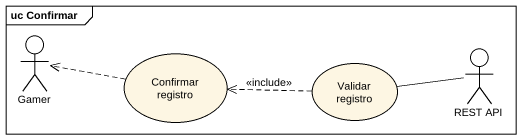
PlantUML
@startuml
mainframe uc Confirmar
actor Gamer
usecase "Confirmar registro" as Confirmar_registro
actor "REST API" as REST_API
usecase "Validar registro" as Validar_registro
Confirmar_registro .left.> Gamer
REST_API -left- Validar_registro
Validar_registro .left.> Confirmar_registro : <<include>>
@enduml
